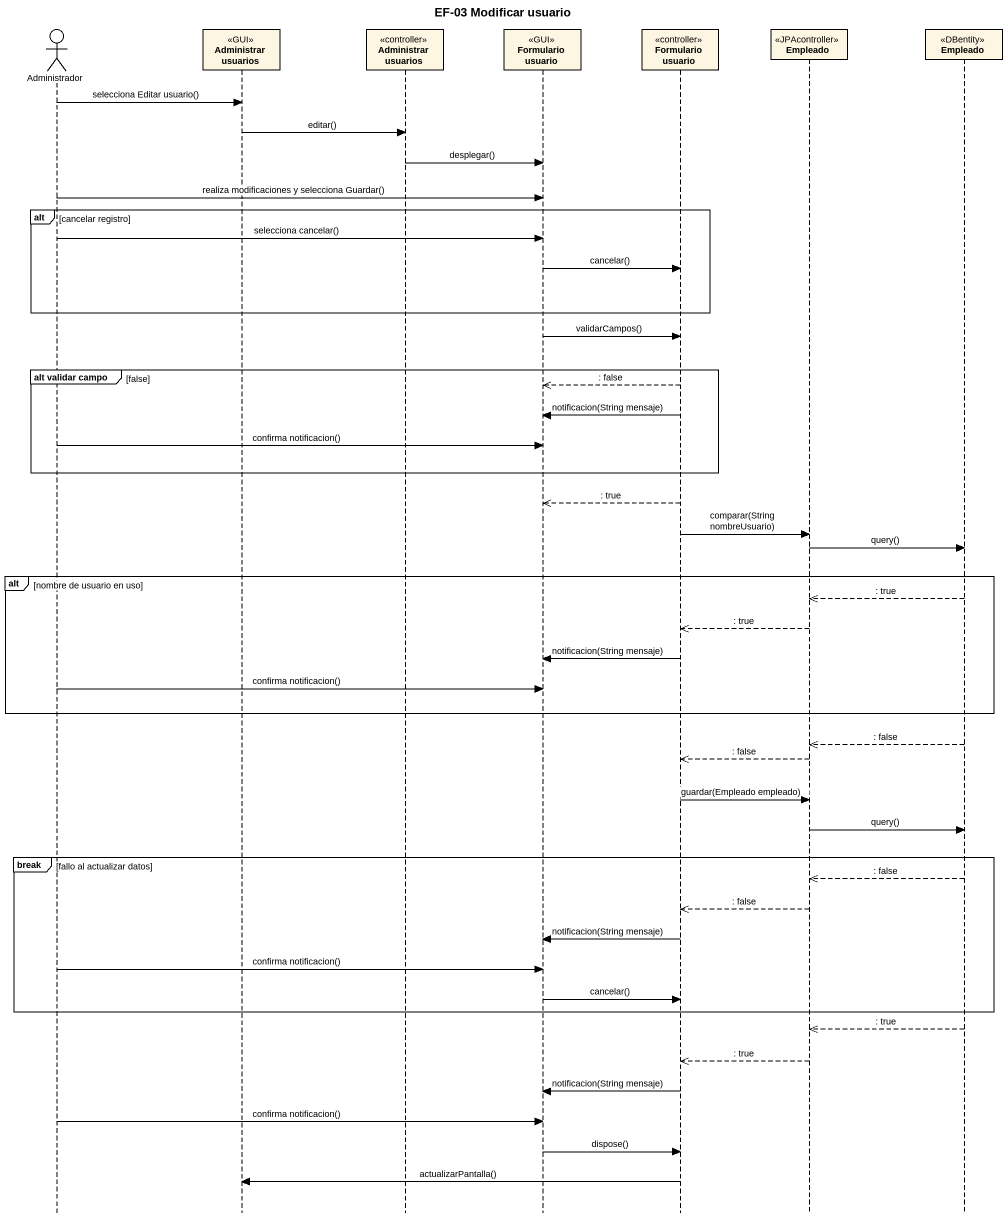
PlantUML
@startuml
title EF-03 Modificar usuario
hide footbox
actor Administrador
participant "Administrar usuarios" as Administrar_usuarios <<GUI>>
participant "Administrar usuarios" as Administrar_usuarios_2 <<controller>>
participant "Formulario usuario" as Formulario_usuario <<GUI>>
participant "Formulario usuario" as Formulario_usuario_2 <<controller>>
participant Empleado <<JPAcontroller>>
participant "Empleado" as Empleado_2 <<DBentity>>

Administrador -> Administrar_usuarios : selecciona Editar usuario()
Administrar_usuarios -> Administrar_usuarios_2 : editar()
Administrar_usuarios_2 -> Formulario_usuario : desplegar()
Administrador -> Formulario_usuario : realiza modificaciones y selecciona Guardar()
alt cancelar registro
  Administrador -> Formulario_usuario : selecciona cancelar()
  Formulario_usuario -> Formulario_usuario_2 : cancelar()
end
Formulario_usuario -> Formulario_usuario_2 : validarCampos()
group alt validar campo [false]
  Formulario_usuario_2 -->> Formulario_usuario : : false
  Formulario_usuario_2 -> Formulario_usuario : notificacion(String mensaje)
  Administrador -> Formulario_usuario : confirma notificacion()
end
Formulario_usuario_2 -->> Formulario_usuario : : true
Formulario_usuario_2 -> Empleado : comparar(String nombreUsuario)
Empleado -> Empleado_2 : query()
alt nombre de usuario en uso
  Empleado_2 -->> Empleado : : true
  Empleado -->> Formulario_usuario_2 : : true
  Formulario_usuario_2 -> Formulario_usuario : notificacion(String mensaje)
  Administrador -> Formulario_usuario : confirma notificacion()
end
Empleado_2 -->> Empleado : : false
Empleado -->> Formulario_usuario_2 : : false
Formulario_usuario_2 -> Empleado : guardar(Empleado empleado)
Empleado -> Empleado_2 : query()
break fallo al actualizar datos
  Empleado_2 -->> Empleado : : false
  Empleado -->> Formulario_usuario_2 : : false
  Formulario_usuario_2 -> Formulario_usuario : notificacion(String mensaje)
  Administrador -> Formulario_usuario : confirma notificacion()
  Formulario_usuario -> Formulario_usuario_2 : cancelar()
end
Empleado_2 -->> Empleado : : true
Empleado -->> Formulario_usuario_2 : : true
Formulario_usuario_2 -> Formulario_usuario : notificacion(String mensaje)
Administrador -> Formulario_usuario : confirma notificacion()
Formulario_usuario -> Formulario_usuario_2 : dispose()
Formulario_usuario_2 -> Administrar_usuarios : actualizarPantalla()
@enduml
